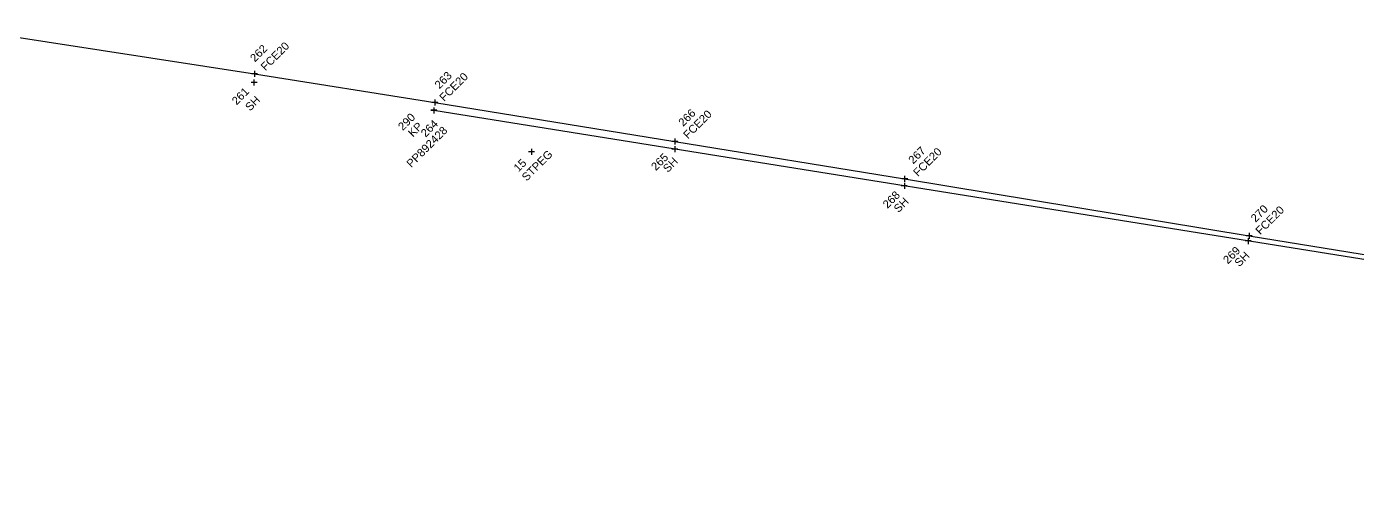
# Paper-space layout 'Survey1' of a CAD drawing. Header units: metres, sheet in millimetres. Extents: x -21 to 813, y -3 to 583.
# Drawn here: x 145.7 to 311.9, y 161.7 to 220.7 of the extents above; entities that cross this region are included whole.
import ezdxf

# ---------------------------------------------------------------- set-up
doc = ezdxf.new("R2010")
doc.units = ezdxf.units.M
doc.layers.add('Notes', color=7, linetype='Continuous')
doc.styles.add('ARIAL', font='arial.ttf', dxfattribs={"height": 2})

psp = doc.layouts.new('Survey1')

# ---------------------------------------------------------------- linework, layer by layer
at = {"layer": 'Notes', "linetype": 'Continuous', "ltscale": 2}
for p, q in [((135.9, 220.7), (174.15, 214.78)), ((174.15, 214.78), (196.69, 211.19)), ((196.69, 211.19), (226.64, 206.33)), ((226.64, 206.33), (255.37, 201.67)), ((255.37, 201.67), (298.41, 194.54)), ((298.41, 194.54), (328.92, 189.55))]:
    psp.add_line(p, q, dxfattribs=at)
at = {"layer": 'Notes'}
for p, q in [((174.15, 215.15), (174.15, 214.4)), ((174.09, 214.06), (174.09, 213.31)), ((196.69, 211.56), (196.69, 210.81)), ((196.57, 210.6), (196.57, 209.85)), ((196.57, 210.59), (196.57, 209.84)), ((226.64, 206.71), (226.64, 205.96)), ((208.77, 205.43), (208.77, 204.68)), ((226.66, 205.76), (226.66, 205.01)), ((255.33, 201.16), (255.33, 200.41)), ((255.37, 202.05), (255.37, 201.3)), ((298.41, 194.91), (298.41, 194.16)), ((298.27, 194.26), (298.27, 193.51))]:
    psp.add_line(p, q, dxfattribs=at)
at = {"layer": 'Notes', "ltscale": 10}
psp.add_line((498.75, 161.7), (196.57, 210.21), dxfattribs=at)
at = {"layer": 'Notes'}
for points in [[(174.53, 214.78), (174.15, 214.78), (173.78, 214.78)], [(174.47, 213.69), (174.09, 213.69), (173.72, 213.69)], [(197.07, 211.19), (196.69, 211.19), (196.32, 211.19)], [(196.94, 210.23), (196.57, 210.23), (196.19, 210.23)], [(196.95, 210.21), (196.57, 210.21), (196.2, 210.21)], [(227.02, 206.33), (226.64, 206.33), (226.27, 206.33)], [(209.15, 205.05), (208.77, 205.05), (208.4, 205.05)], [(227.03, 205.38), (226.66, 205.38), (226.28, 205.38)], [(255.75, 201.67), (255.37, 201.67), (255, 201.67)], [(255.7, 200.78), (255.33, 200.78), (254.95, 200.78)], [(298.79, 194.54), (298.41, 194.54), (298.04, 194.54)], [(298.65, 193.89), (298.27, 193.89), (297.9, 193.89)]]:
    psp.add_lwpolyline(points, dxfattribs=at)

# ---------------------------------------------------------------- texts
at = {"layer": 'Notes', "style": 'ARIAL'}
for s, p in [('262', (174.2, 216.19)), ('FCE20', (175.52, 215.1)), ('263', (197.25, 212.83)), ('FCE20', (197.85, 211.27)), ('261', (171.92, 210.83)), ('SH', (173.59, 210.06)), ('290', (192.68, 207.62)), ('266', (227.7, 208.14)), ('FCE20', (228.3, 206.58)), ('PP892428', (193.73, 203)), ('KP', (193.93, 206.82)), ('264', (195.53, 206.8)), ('STPEG', (208.14, 201.3)), ('265', (224.29, 202.61)), ('267', (256.43, 203.44)), ('FCE20', (257.03, 201.88)), ('15', (207.12, 202.45)), ('SH', (225.77, 202.37)), ('268', (253.23, 197.89)), ('SH', (254.6, 197.36)), ('270', (299.2, 196.16)), ('FCE20', (299.8, 194.6)), ('269', (295.74, 190.95)), ('SH', (297.17, 190.59))]:
    psp.add_text(s, height=1, rotation=45, dxfattribs=at).set_placement(p)

doc.saveas('drawing.dxf')
